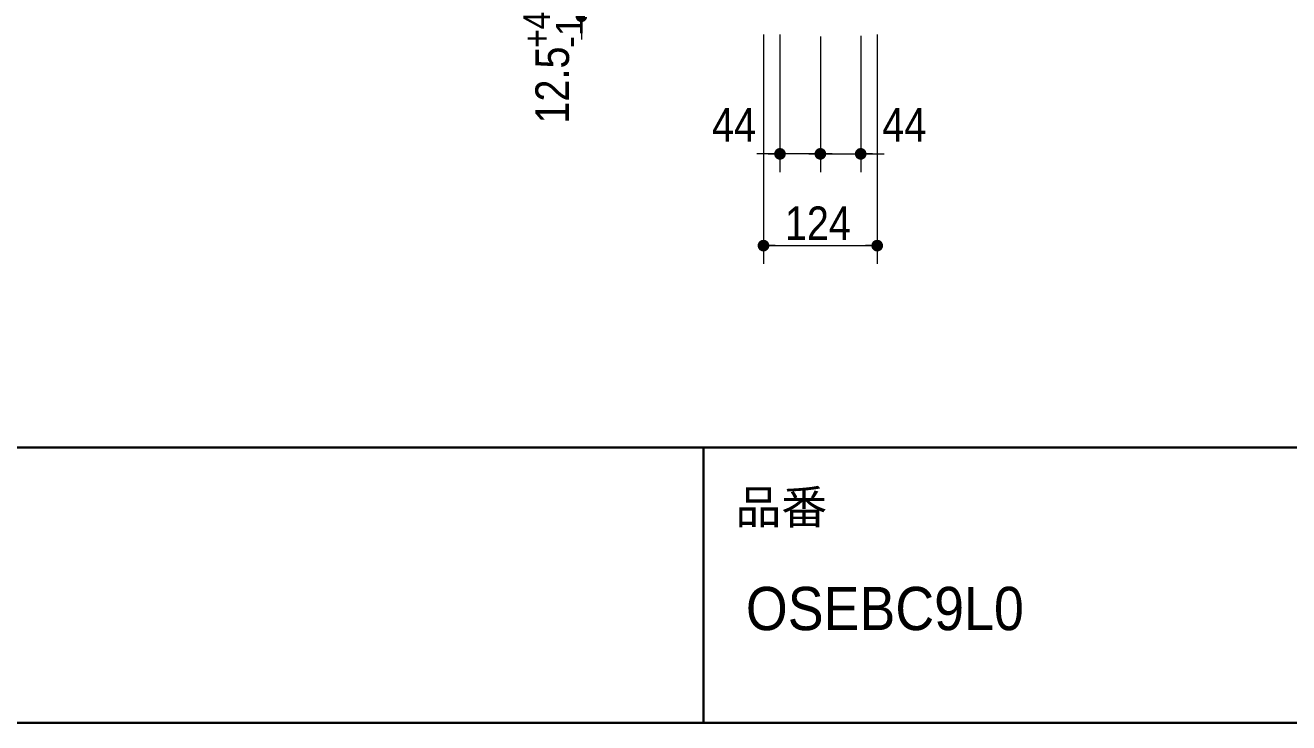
# Model space of a CAD drawing. Units: millimetres, scale not verified. Extents: x -6062 to 6062, y -3045 to 3045.
# Drawn here: x -1427 to -49, y -2770 to -2010 of the extents above; entities that cross this region are included whole.
import ezdxf
from ezdxf.enums import TextEntityAlignment as Align

# ---------------------------------------------------------------- set-up
doc = ezdxf.new("R2010")
doc.units = ezdxf.units.MM
doc.header["$LTSCALE"] = 20
doc.header["$PDMODE"] = 32
doc.header["$PDSIZE"] = 10
for name, color, linetype, lineweight in [('0-2_2寸法-1', 7, 'Continuous', 15), ('0-3_0', 7, 'Continuous', 25), ('0-5_2寸法-2', 7, 'Continuous', 15), ('0-6_1図面枠', 7, 'Continuous', 15)]:
    doc.layers.add(name, color=color, linetype=linetype, lineweight=lineweight)
doc.layers.add('0-4_Defpoints', color=7, linetype='Continuous')
doc.styles.add('ＭＳ Ｐゴシック', font='')
doc.styles.get('ＭＳ Ｐゴシック').set_extended_font_data('MS PGothic')

# ---------------------------------------------------------------- blocks, each defined once
blk = doc.blocks.new('_Dot')
at = {"layer": '0-3_0'}
blk.add_line((-10, 0), (-20, 0), dxfattribs=at)
for points in [[(0, 0), (-10, 0), (-9.92, 1.25)], [(0, 0), (-9.92, -1.25), (-10, 0)], [(0, 0), (-9.92, 1.25), (-9.69, 2.49)], [(0, 0), (-9.69, -2.49), (-9.92, -1.25)], [(0, 0), (-9.69, 2.49), (-9.3, 3.68)], [(0, 0), (-9.3, -3.68), (-9.69, -2.49)], [(0, 0), (-9.3, 3.68), (-8.76, 4.82)], [(0, 0), (-8.76, -4.82), (-9.3, -3.68)], [(0, 0), (-8.76, 4.82), (-8.09, 5.88)], [(0, 0), (-8.09, -5.88), (-8.76, -4.82)], [(0, 0), (-8.09, 5.88), (-7.29, 6.85)], [(0, 0), (-7.29, -6.85), (-8.09, -5.88)], [(0, 0), (-7.29, 6.85), (-6.37, 7.71)], [(0, 0), (-6.37, -7.71), (-7.29, -6.85)], [(0, 0), (-6.37, 7.71), (-5.36, 8.44)], [(0, 0), (-5.36, -8.44), (-6.37, -7.71)], [(0, 0), (-5.36, 8.44), (-4.26, 9.05)], [(0, 0), (-4.26, -9.05), (-5.36, -8.44)], [(0, 0), (-4.26, 9.05), (-3.09, 9.51)], [(0, 0), (-3.09, -9.51), (-4.26, -9.05)], [(0, 0), (-3.09, 9.51), (-1.87, 9.82)], [(0, 0), (-1.87, -9.82), (-3.09, -9.51)], [(0, 0), (-1.87, 9.82), (-0.63, 9.98)], [(0, 0), (-0.63, -9.98), (-1.87, -9.82)], [(0, 0), (-0.63, 9.98), (0.63, 9.98)], [(0, 0), (0.63, -9.98), (-0.63, -9.98)], [(0, 0), (0.63, 9.98), (1.87, 9.82)], [(0, 0), (1.87, 9.82), (3.09, 9.51)], [(0, 0), (3.09, 9.51), (4.26, 9.05)], [(0, 0), (4.26, 9.05), (5.36, 8.44)], [(0, 0), (5.36, 8.44), (6.37, 7.71)], [(0, 0), (6.37, 7.71), (7.29, 6.85)], [(0, 0), (7.29, 6.85), (8.09, 5.88)], [(0, 0), (8.09, 5.88), (8.76, 4.82)], [(0, 0), (8.76, 4.82), (9.3, 3.68)], [(0, 0), (9.3, 3.68), (9.69, 2.49)], [(0, 0), (9.69, 2.49), (9.92, 1.25)], [(0, 0), (9.92, 1.25), (10, 0)], [(0, 0), (1.87, -9.82), (0.63, -9.98)], [(0, 0), (3.09, -9.51), (1.87, -9.82)], [(0, 0), (4.26, -9.05), (3.09, -9.51)], [(0, 0), (5.36, -8.44), (4.26, -9.05)], [(0, 0), (6.37, -7.71), (5.36, -8.44)], [(0, 0), (7.29, -6.85), (6.37, -7.71)], [(0, 0), (8.09, -5.88), (7.29, -6.85)], [(0, 0), (8.76, -4.82), (8.09, -5.88)], [(0, 0), (9.3, -3.68), (8.76, -4.82)], [(0, 0), (9.69, -2.49), (9.3, -3.68)], [(0, 0), (9.92, -1.25), (9.69, -2.49)], [(0, 0), (10, 0), (9.92, -1.25)]]:
    blk.add_solid(points, dxfattribs=at)
blk = doc.blocks.new('グループ-34')
at = {"layer": '0-6_1図面枠', "lineweight": 35}
for p, q in [((-80000, -49400), (80000, -49400)), ((22000, -49400), (22000, -55400))]:
    blk.add_line(p, q, dxfattribs=at)
blk.add_lwpolyline([(-80000, 55400), (80000, 55400), (80000, -55400), (-80000, -55400)], close=True, dxfattribs=at)
blk = doc.blocks.new('図面枠')
at = {"layer": '0-6_1図面枠'}
blk.add_blockref('グループ-34', (0, 0), dxfattribs=at)
at = {"layer": '0-6_1図面枠', "style": 'ＭＳ Ｐゴシック'}
blk.add_text('品番', height=733.7, dxfattribs=at).set_placement((22696.5, -51284.2), align=Align.BOTTOM_LEFT)

msp = doc.modelspace()

# ---------------------------------------------------------------- linework, layer by layer
at = {"layer": '0-2_2寸法-1'}
for p, q in [((-622.04, -2020), (-622.04, -2270)), ((-498.04, -2020), (-498.04, -2270)), ((-609.32, -2250), (-510.75, -2250))]:
    msp.add_line(p, q, dxfattribs=at)
at = {"layer": '0-4_Defpoints'}
for p in [(-604.04, -2150), (-516.04, -2150), (-498.04, -2250)]:
    msp.add_point(p, dxfattribs=at)
at = {"layer": '0-5_2寸法-2'}
for p, q in [((-820.54, -2012.71), (-820.54, -2025.42)), ((-604.04, -2020), (-604.04, -2170)), ((-560.04, -2022), (-560.04, -2170)), ((-560.04, -2022), (-560.04, -2170)), ((-516.04, -2021.48), (-516.04, -2170)), ((-616.75, -2150), (-629.46, -2150)), ((-560.04, -2150), (-604.04, -2150)), ((-572.75, -2150), (-585.46, -2150)), ((-560.04, -2150), (-516.04, -2150)), ((-547.32, -2150), (-534.61, -2150)), ((-503.32, -2150), (-490.61, -2150))]:
    msp.add_line(p, q, dxfattribs=at)

# ---------------------------------------------------------------- block references
at = {"layer": '0-2_2寸法-1', "xscale": 0.6356201, "yscale": 0.6356201, "rotation": 180}
msp.add_blockref('_Dot', (-622.04, -2250), dxfattribs=at)
at = {"layer": '0-2_2寸法-1', "xscale": 0.6356201, "yscale": 0.6356201}
msp.add_blockref('_Dot', (-498.04, -2250), dxfattribs=at)
at = {"layer": '0-5_2寸法-2', "xscale": 0.6356201, "yscale": 0.6356201}
for p, rotation in [((-820.54, -2000), 90), ((-560.04, -2150), 180), ((-516.04, -2150), 180)]:
    msp.add_blockref('_Dot', p, dxfattribs=dict(at, rotation=rotation))
for p in [(-604.04, -2150), (-560.04, -2150)]:
    msp.add_blockref('_Dot', p, dxfattribs=at)
at = {"layer": '0-6_1図面枠', "xscale": 0.05, "yscale": 0.05}
msp.add_blockref('図面枠', (-1787.5, 0), dxfattribs=at)

# ---------------------------------------------------------------- texts
at = {"layer": '0-2_2寸法-1', "style": 'ＭＳ Ｐゴシック', "width": 0.9}
msp.add_text('124', height=36.66, dxfattribs=at).set_placement((-598.75, -2254.96), align=Align.BOTTOM_LEFT)
at = {"layer": '0-5_2寸法-2', "style": 'ＭＳ Ｐゴシック', "width": 0.9}
for s, height, p in [('+4', 29.33, (-845.85, -2034.35)), ('12.5', 36.69, (-823.02, -2117.02))]:
    msp.add_text(s, height=height, rotation=90, dxfattribs=at).set_placement(p, align=Align.BOTTOM_LEFT)
at = {"layer": '0-5_2寸法-2', "style": 'ＭＳ Ｐゴシック'}
msp.add_text('-1', height=29.33, rotation=90, dxfattribs=at).set_placement((-810.26, -2034.35), align=Align.BOTTOM_LEFT)
at = {"layer": '0-5_2寸法-2', "style": 'ＭＳ Ｐゴシック', "width": 0.9}
for p in [(-678.19, -2147.52), (-492.51, -2147.52)]:
    msp.add_text('44', height=36.66, dxfattribs=at).set_placement(p, align=Align.BOTTOM_LEFT)
at = {"layer": '0-6_1図面枠', "style": 'ＭＳ Ｐゴシック', "width": 0.95}
msp.add_text('OSEBC9L0', height=47.17, dxfattribs=at).set_placement((-641.2, -2683.26), align=Align.BOTTOM_LEFT)

doc.saveas('drawing.dxf')
